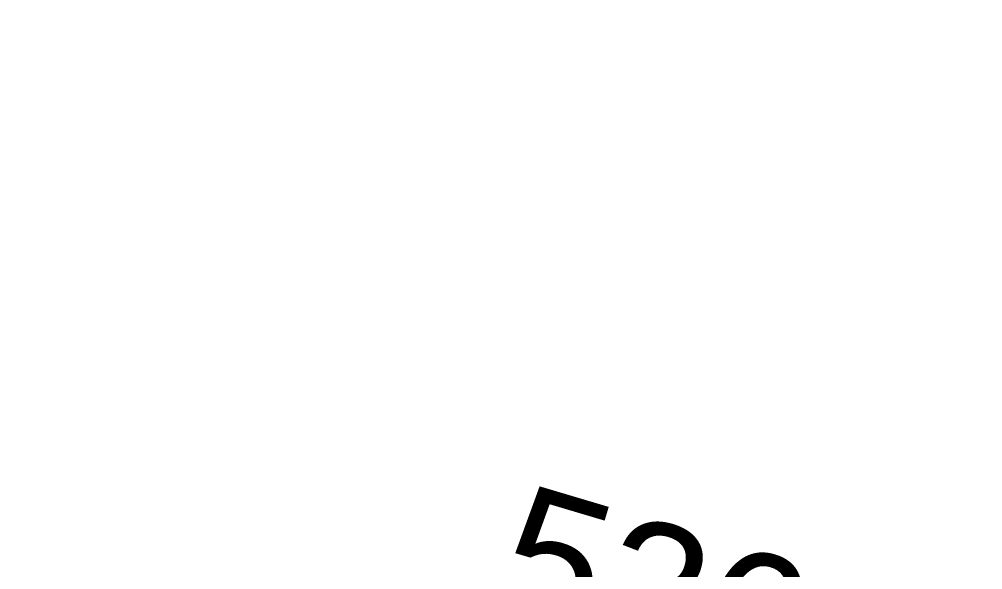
# Model space of a CAD drawing. Header units: millimetres. Extents: x 62878 to 70819, y -67946 to -61850.
# Drawn here: x 67656.8 to 67839.2, y -62371.8 to -62267.5 of the extents above; entities that cross this region are included whole.
import ezdxf
from ezdxf.enums import TextEntityAlignment as Align

# ---------------------------------------------------------------- set-up
doc = ezdxf.new("R2010")
doc.units = ezdxf.units.MM
doc.linetypes.add('HIDDEN', pattern=[0.375, 0.25, -0.125])
doc.layers.add('BA DÖŞ.-yeni', color=11, linetype='Continuous', lineweight=30)
doc.layers.add('DOGRAMA', color=171, linetype='Continuous', lineweight=0)
doc.layers.add('Mahal no.-yeni', color=7, linetype='Continuous')
doc.styles.add('bold', font='arial.ttf', dxfattribs={"height": 10})

msp = doc.modelspace()

# ---------------------------------------------------------------- linework, layer by layer
msp.add_lwpolyline([(68896.02, -63031.44), (69030.26, -63071.18), (69185.28, -62547.65), (68893, -62461.11, 1.044368), (68063.2, -62298.73, 0.204375), (63106.96, -62494.78, 0.353953), (62932.94, -62997.83), (63753.18, -65779.6), (64154.95, -67142.15), (65336.72, -66792.62), (65336.7, -66829.11), (65270.54, -66829.07, 0.626789), (65270.2, -67369.07), (65531.84, -67369.23, 0.926242), (66130.09, -67369.61), (66391.73, -67369.77, 0.626743), (66392.07, -66829.77), (66326.15, -66829.73), (66326.17, -66793.24), (67506.16, -67144.13), (68467.02, -63899.09), (68625.2, -63946.04), (68896.02, -63031.42)], format="xyb")
at = {"layer": 'BA DÖŞ.-yeni', "linetype": 'HIDDEN', "ltscale": 150}
msp.add_arc((65815.04, -68607.15), 6697.94, 70.74616, 109.296847, dxfattribs=at)
at = {"layer": 'DOGRAMA', "lineweight": -2}
msp.add_lwpolyline([(68355.73, -61957.86, 0.273736), (68066.91, -62277.72, 0.209295), (68023.71, -62283.85, 0.198368), (63201.05, -62451.11)], format="xyb", dxfattribs=at)

# ---------------------------------------------------------------- texts
at = {"layer": 'Mahal no.-yeni', "color": 1, "style": 'bold'}
msp.add_text('536c', height=25, rotation=343.4123, dxfattribs=at).set_placement((67785.24, -62377.92), align=Align.MIDDLE_CENTER)

doc.saveas('drawing.dxf')
